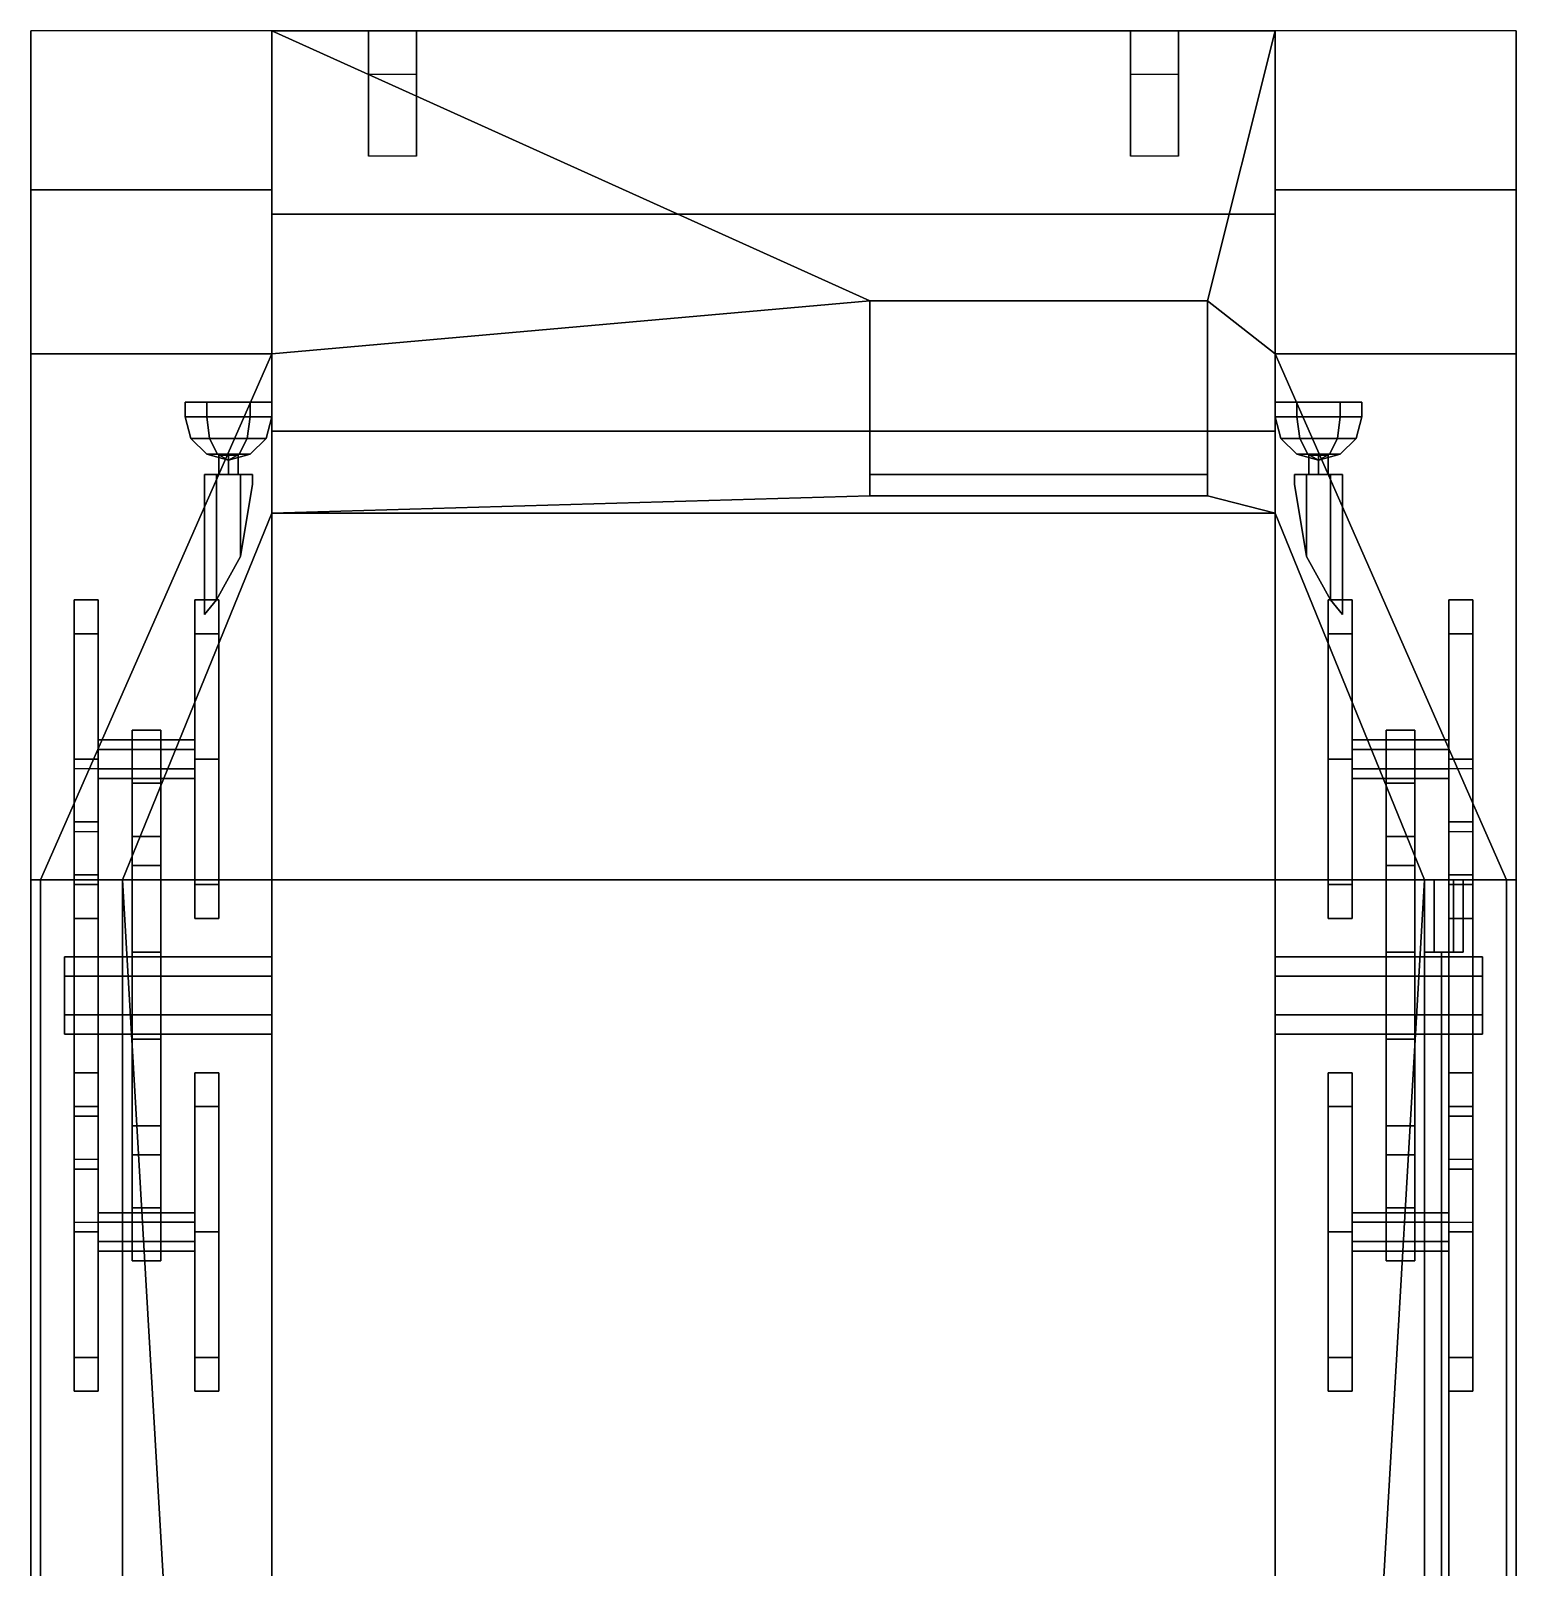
# Model space of a CAD drawing. Extents: x -1.54 to 1.54, y -3.13 to 3.24.
# Drawn here: x -1.54 to 1.54, y 0.055 to 3.24 of the extents above; entities that cross this region are included whole.
import ezdxf

# ---------------------------------------------------------------- set-up
doc = ezdxf.new("R2010")
doc.units = 0
doc.layers.get('0').update_dxf_attribs({"linetype": 'CONTINUOUS'})
doc.layers.add('BOGEY', color=5, linetype='CONTINUOUS')
doc.layers.add('MUDGUARDS', color=6, linetype='CONTINUOUS')

msp = doc.modelspace()

# ---------------------------------------------------------------- linework, layer by layer
for points in [[(-1.04, 2.86, 0.52), (-1.04, 1.48, 1.31), (-1.04, 2.57, 1.36), (-1.04, 3.24, 0.99)], [(-1.04, 3.24, 0.99), (0.2, 2.68, 1.3036), (0.9, 2.68, 1.3036), (1.04, 3.24, 0.99)], [(1.04, 3.24, 0.99), (1.04, 2.86, 0.52), (-1.04, 2.86, 0.52), (-1.04, 3.24, 0.99)], [(0.2, 2.68, 1.3036), (-1.04, 3.24, 0.99), (-1.04, 2.57, 1.36), (0.2, 2.68, 1.3036)], [(-0.84, 3.24, 0.84), (-0.84, 3.15, 0.89), (-0.74, 3.15, 0.89), (-0.74, 3.24, 0.84)], [(-0.74, 3.24, 0.67), (-0.74, 2.98, 0.67), (-0.84, 2.98, 0.67), (-0.84, 3.24, 0.67)], [(-0.74, 3.24, 0.84), (-0.74, 3.24, 0.67), (-0.84, 3.24, 0.67), (-0.84, 3.24, 0.84)], [(-0.84, 3.24, 0.67), (-0.84, 2.98, 0.67), (-0.84, 3.15, 0.89), (-0.84, 3.24, 0.84)], [(-0.74, 3.15, 0.89), (-0.74, 2.98, 0.67), (-0.74, 3.24, 0.67), (-0.74, 3.24, 0.84)], [(0.74, 3.24, 0.67), (0.74, 2.98, 0.67), (0.74, 3.15, 0.89), (0.74, 3.24, 0.84)], [(0.84, 3.24, 0.84), (0.84, 3.24, 0.67), (0.74, 3.24, 0.67), (0.74, 3.24, 0.84)], [(0.84, 3.24, 0.67), (0.84, 2.98, 0.67), (0.74, 2.98, 0.67), (0.74, 3.24, 0.67)], [(0.74, 3.24, 0.84), (0.74, 3.15, 0.89), (0.84, 3.15, 0.89), (0.84, 3.24, 0.84)], [(0.84, 3.15, 0.89), (0.84, 2.98, 0.67), (0.84, 3.24, 0.67), (0.84, 3.24, 0.84)], [(1.04, 2.57, 1.36), (1.04, 3.24, 0.99), (0.9, 2.68, 1.3036)], [(1.04, 2.57, 1.36), (1.04, 1.48, 1.31), (1.04, 2.86, 0.52), (1.04, 3.24, 0.99)], [(-1.04, 2.41, 0.4), (-1.04, 1.48, 0.4), (-1.04, 1.48, 1.31), (-1.04, 2.86, 0.52)], [(1.04, 2.86, 0.52), (1.04, 2.41, 0.4), (-1.04, 2.41, 0.4), (-1.04, 2.86, 0.52)], [(1.04, 1.48, 1.31), (1.04, 1.48, 0.4), (1.04, 2.41, 0.4), (1.04, 2.86, 0.52)], [(0.2, 2.68, 1.3036), (-1.04, 2.57, 1.36), (-1.04, 2.24, 1.55), (0.2, 2.2757, 1.53)], [(0.2, 2.68, 1.33), (0.2, 2.68, 1.3036), (0.2, 2.2757, 1.53), (0.2, 2.32, 1.53)], [(0.9, 2.32, 1.53), (0.9, 2.68, 1.33), (0.2, 2.68, 1.33), (0.2, 2.32, 1.53)], [(0.9, 2.68, 1.33), (0.9, 2.68, 1.3036), (0.2, 2.68, 1.3036), (0.2, 2.68, 1.33)], [(0.9, 2.2757, 1.53), (0.9, 2.68, 1.3036), (0.9, 2.68, 1.33), (0.9, 2.32, 1.53)], [(1.04, 2.24, 1.55), (1.04, 2.57, 1.36), (0.9, 2.68, 1.3036), (0.9, 2.2757, 1.53)], [(-1.04, 2.57, 1.36), (-1.52, 1.48, 1.31), (-1.35, 1.48, 1.55), (-1.04, 2.24, 1.55)], [(1.04, 2.24, 1.55), (1.35, 1.48, 1.55), (1.52, 1.48, 1.31), (1.04, 2.57, 1.36)], [(-1.175, 2.47, 1.5179), (-1.22, 2.47, 1.44), (-1.22, 2.44, 1.44), (-1.175, 2.44, 1.5179)], [(-1.04, 2.47, 1.44), (-1.22, 2.47, 1.44), (-1.175, 2.47, 1.5179), (-1.085, 2.47, 1.5179)], [(-1.22, 2.47, 1.44), (-1.175, 2.47, 1.3621), (-1.175, 2.44, 1.3621), (-1.22, 2.44, 1.44)], [(-1.085, 2.47, 1.3621), (-1.175, 2.47, 1.3621), (-1.22, 2.47, 1.44), (-1.04, 2.47, 1.44)], [(-1.085, 2.47, 1.5179), (-1.175, 2.47, 1.5179), (-1.175, 2.44, 1.5179), (-1.085, 2.44, 1.5179)], [(-1.175, 2.47, 1.3621), (-1.085, 2.47, 1.3621), (-1.085, 2.44, 1.3621), (-1.175, 2.44, 1.3621)], [(-1.04, 2.47, 1.44), (-1.085, 2.47, 1.5179), (-1.085, 2.44, 1.5179), (-1.04, 2.44, 1.44)], [(-1.085, 2.47, 1.3621), (-1.04, 2.47, 1.44), (-1.04, 2.44, 1.44), (-1.085, 2.44, 1.3621)], [(1.04, 2.47, 1.44), (1.22, 2.47, 1.44), (1.175, 2.47, 1.3621), (1.085, 2.47, 1.3621)], [(1.04, 2.47, 1.44), (1.085, 2.47, 1.3621), (1.085, 2.44, 1.3621), (1.04, 2.44, 1.44)], [(1.085, 2.47, 1.5179), (1.175, 2.47, 1.5179), (1.22, 2.47, 1.44), (1.04, 2.47, 1.44)], [(1.085, 2.47, 1.5179), (1.04, 2.47, 1.44), (1.04, 2.44, 1.44), (1.085, 2.44, 1.5179)], [(1.175, 2.47, 1.5179), (1.085, 2.47, 1.5179), (1.085, 2.44, 1.5179), (1.175, 2.44, 1.5179)], [(1.085, 2.47, 1.3621), (1.175, 2.47, 1.3621), (1.175, 2.44, 1.3621), (1.085, 2.44, 1.3621)], [(1.175, 2.47, 1.3621), (1.22, 2.47, 1.44), (1.22, 2.44, 1.44), (1.175, 2.44, 1.3621)], [(1.22, 2.47, 1.44), (1.175, 2.47, 1.5179), (1.175, 2.44, 1.5179), (1.22, 2.44, 1.44)], [(-1.169, 2.395, 1.5075), (-1.175, 2.44, 1.5179), (-1.22, 2.44, 1.44), (-1.2079, 2.395, 1.44)], [(-1.2079, 2.395, 1.44), (-1.22, 2.44, 1.44), (-1.175, 2.44, 1.3621), (-1.169, 2.395, 1.3725)], [(-1.091, 2.395, 1.5075), (-1.085, 2.44, 1.5179), (-1.175, 2.44, 1.5179), (-1.169, 2.395, 1.5075)], [(-1.169, 2.395, 1.3725), (-1.175, 2.44, 1.3621), (-1.085, 2.44, 1.3621), (-1.091, 2.395, 1.3725)], [(-1.0521, 2.395, 1.44), (-1.04, 2.44, 1.44), (-1.085, 2.44, 1.5179), (-1.091, 2.395, 1.5075)], [(-1.091, 2.395, 1.3725), (-1.085, 2.44, 1.3621), (-1.04, 2.44, 1.44), (-1.0521, 2.395, 1.44)], [(1.0521, 2.395, 1.44), (1.04, 2.44, 1.44), (1.085, 2.44, 1.3621), (1.091, 2.395, 1.3725)], [(1.091, 2.395, 1.5075), (1.085, 2.44, 1.5179), (1.04, 2.44, 1.44), (1.0521, 2.395, 1.44)], [(1.169, 2.395, 1.5075), (1.175, 2.44, 1.5179), (1.085, 2.44, 1.5179), (1.091, 2.395, 1.5075)], [(1.091, 2.395, 1.3725), (1.085, 2.44, 1.3621), (1.175, 2.44, 1.3621), (1.169, 2.395, 1.3725)], [(1.169, 2.395, 1.3725), (1.175, 2.44, 1.3621), (1.22, 2.44, 1.44), (1.2079, 2.395, 1.44)], [(1.2079, 2.395, 1.44), (1.22, 2.44, 1.44), (1.175, 2.44, 1.5179), (1.169, 2.395, 1.5075)], [(-1.1525, 2.3621, 1.479), (-1.169, 2.395, 1.5075), (-1.2079, 2.395, 1.44), (-1.175, 2.3621, 1.44)], [(-1.175, 2.3621, 1.44), (-1.2079, 2.395, 1.44), (-1.169, 2.395, 1.3725), (-1.1525, 2.3621, 1.401)], [(-1.1525, 2.3621, 1.401), (-1.169, 2.395, 1.3725), (-1.091, 2.395, 1.3725), (-1.1075, 2.3621, 1.401)], [(-1.1075, 2.3621, 1.479), (-1.091, 2.395, 1.5075), (-1.169, 2.395, 1.5075), (-1.1525, 2.3621, 1.479)], [(-1.085, 2.3621, 1.44), (-1.0521, 2.395, 1.44), (-1.091, 2.395, 1.5075), (-1.1075, 2.3621, 1.479)], [(-1.1075, 2.3621, 1.401), (-1.091, 2.395, 1.3725), (-1.0521, 2.395, 1.44), (-1.085, 2.3621, 1.44)], [(1.04, 2.41, 0.4), (1.04, 1.48, 0.4), (-1.04, 1.48, 0.4), (-1.04, 2.41, 0.4)], [(1.085, 2.3621, 1.44), (1.0521, 2.395, 1.44), (1.091, 2.395, 1.3725), (1.1075, 2.3621, 1.401)], [(1.1075, 2.3621, 1.479), (1.091, 2.395, 1.5075), (1.0521, 2.395, 1.44), (1.085, 2.3621, 1.44)], [(1.1525, 2.3621, 1.479), (1.169, 2.395, 1.5075), (1.091, 2.395, 1.5075), (1.1075, 2.3621, 1.479)], [(1.1075, 2.3621, 1.401), (1.091, 2.395, 1.3725), (1.169, 2.395, 1.3725), (1.1525, 2.3621, 1.401)], [(1.1525, 2.3621, 1.401), (1.169, 2.395, 1.3725), (1.2079, 2.395, 1.44), (1.175, 2.3621, 1.44)], [(1.175, 2.3621, 1.44), (1.2079, 2.395, 1.44), (1.169, 2.395, 1.5075), (1.1525, 2.3621, 1.479)], [(-1.13, 2.35, 1.44), (-1.1525, 2.3621, 1.479), (-1.175, 2.3621, 1.44), (-1.13, 2.35, 1.44)], [(-1.13, 2.35, 1.44), (-1.175, 2.3621, 1.44), (-1.1525, 2.3621, 1.401), (-1.13, 2.35, 1.44)], [(-1.13, 2.35, 1.44), (-1.1075, 2.3621, 1.479), (-1.1525, 2.3621, 1.479), (-1.13, 2.35, 1.44)], [(-1.13, 2.35, 1.44), (-1.1525, 2.3621, 1.401), (-1.1075, 2.3621, 1.401), (-1.13, 2.35, 1.44)], [(-1.13, 2.36, 1.46), (-1.15, 2.36, 1.44), (-1.15, 2.32, 1.44), (-1.13, 2.32, 1.46)], [(-1.15, 2.36, 1.44), (-1.13, 2.36, 1.42), (-1.13, 2.32, 1.42), (-1.15, 2.32, 1.44)], [(-1.13, 2.35, 1.44), (-1.085, 2.3621, 1.44), (-1.1075, 2.3621, 1.479), (-1.13, 2.35, 1.44)], [(-1.13, 2.35, 1.44), (-1.1075, 2.3621, 1.401), (-1.085, 2.3621, 1.44), (-1.13, 2.35, 1.44)], [(-1.11, 2.36, 1.44), (-1.13, 2.36, 1.46), (-1.13, 2.32, 1.46), (-1.11, 2.32, 1.44)], [(-1.13, 2.36, 1.42), (-1.11, 2.36, 1.44), (-1.11, 2.32, 1.44), (-1.13, 2.32, 1.42)], [(1.13, 2.35, 1.44), (1.085, 2.3621, 1.44), (1.1075, 2.3621, 1.401), (1.13, 2.35, 1.44)], [(1.13, 2.35, 1.44), (1.1075, 2.3621, 1.479), (1.085, 2.3621, 1.44), (1.13, 2.35, 1.44)], [(1.13, 2.35, 1.44), (1.1075, 2.3621, 1.401), (1.1525, 2.3621, 1.401), (1.13, 2.35, 1.44)], [(1.13, 2.35, 1.44), (1.1525, 2.3621, 1.479), (1.1075, 2.3621, 1.479), (1.13, 2.35, 1.44)], [(1.11, 2.36, 1.44), (1.13, 2.36, 1.42), (1.13, 2.32, 1.42), (1.11, 2.32, 1.44)], [(1.13, 2.36, 1.46), (1.11, 2.36, 1.44), (1.11, 2.32, 1.44), (1.13, 2.32, 1.46)], [(1.13, 2.35, 1.44), (1.1525, 2.3621, 1.401), (1.175, 2.3621, 1.44), (1.13, 2.35, 1.44)], [(1.13, 2.35, 1.44), (1.175, 2.3621, 1.44), (1.1525, 2.3621, 1.479), (1.13, 2.35, 1.44)], [(1.13, 2.36, 1.42), (1.15, 2.36, 1.44), (1.15, 2.32, 1.44), (1.13, 2.32, 1.42)], [(1.15, 2.36, 1.44), (1.13, 2.36, 1.46), (1.13, 2.32, 1.46), (1.15, 2.32, 1.44)], [(-1.155, 2.32, 1.4833), (-1.18, 2.32, 1.44), (-1.18, 2.03, 1.44), (-1.155, 2.06, 1.4833)], [(-1.08, 2.32, 1.44), (-1.18, 2.32, 1.44), (-1.155, 2.32, 1.4833), (-1.105, 2.32, 1.4833)], [(-1.18, 2.32, 1.44), (-1.155, 2.32, 1.3967), (-1.155, 2.06, 1.3967), (-1.18, 2.03, 1.44)], [(-1.105, 2.32, 1.3967), (-1.155, 2.32, 1.3967), (-1.18, 2.32, 1.44), (-1.08, 2.32, 1.44)], [(-1.155, 2.32, 1.3967), (-1.105, 2.32, 1.3967), (-1.105, 2.15, 1.3967), (-1.155, 2.06, 1.3967)], [(-1.105, 2.32, 1.4833), (-1.155, 2.32, 1.4833), (-1.155, 2.06, 1.4833), (-1.105, 2.15, 1.4833)], [(-1.08, 2.32, 1.44), (-1.105, 2.32, 1.4833), (-1.105, 2.15, 1.4833), (-1.08, 2.3, 1.44)], [(-1.105, 2.32, 1.3967), (-1.08, 2.32, 1.44), (-1.08, 2.3, 1.44), (-1.105, 2.15, 1.3967)], [(0.2, 2.32, 1.53), (0.2, 2.2757, 1.53), (0.9, 2.2757, 1.53), (0.9, 2.32, 1.53)], [(1.08, 2.32, 1.44), (1.105, 2.32, 1.3967), (1.105, 2.15, 1.3967), (1.08, 2.3, 1.44)], [(1.08, 2.32, 1.44), (1.18, 2.32, 1.44), (1.155, 2.32, 1.3967), (1.105, 2.32, 1.3967)], [(1.105, 2.32, 1.4833), (1.08, 2.32, 1.44), (1.08, 2.3, 1.44), (1.105, 2.15, 1.4833)], [(1.105, 2.32, 1.4833), (1.155, 2.32, 1.4833), (1.18, 2.32, 1.44), (1.08, 2.32, 1.44)], [(1.155, 2.32, 1.4833), (1.105, 2.32, 1.4833), (1.105, 2.15, 1.4833), (1.155, 2.06, 1.4833)], [(1.105, 2.32, 1.3967), (1.155, 2.32, 1.3967), (1.155, 2.06, 1.3967), (1.105, 2.15, 1.3967)], [(1.155, 2.32, 1.3967), (1.18, 2.32, 1.44), (1.18, 2.03, 1.44), (1.155, 2.06, 1.3967)], [(1.18, 2.32, 1.44), (1.155, 2.32, 1.4833), (1.155, 2.06, 1.4833), (1.18, 2.03, 1.44)], [(0.2, 2.2757, 1.53), (-1.04, 2.24, 1.55), (1.04, 2.24, 1.55), (0.9, 2.2757, 1.53)], [(-1.04, 2.24, 1.55), (-1.35, 1.48, 1.55), (1.35, 1.48, 1.55), (1.04, 2.24, 1.55)], [(-1.52, 1.48, 1.31), (-1.52, -3.03, 1.27), (-1.35, -2.07, 1.55), (-1.35, 1.48, 1.55)], [(-1.52, 1.48, 1.31), (-1.52, -3.03, 1), (-1.52, -3.03, 1.27), (-1.52, 1.48, 1.31)], [(-1.35, 1.48, 1.55), (-1.2, -1.09, 1.55), (1.2, -1.09, 1.55), (1.35, 1.48, 1.55)], [(-1.35, 1.48, 1.55), (-1.35, -2.07, 1.55), (-1.2, -2.01, 1.55), (-1.2, -1.09, 1.55)], [(-1.04, 1.48, 0.4), (-1.04, -2.26, 0.38), (-1.04, -2.76, 0.56), (-1.04, 1.48, 1.31)], [(1.04, 1.48, 0.4), (1.04, -2.26, 0.38), (-1.04, -2.26, 0.38), (-1.04, 1.48, 0.4)], [(-1.04, -2.76, 0.56), (-1.04, -3.03, 1), (-1.04, -3.03, 1), (-1.04, 1.48, 1.31)], [(1.04, -2.76, 0.56), (1.04, -2.26, 0.38), (1.04, 1.48, 0.4), (1.04, 1.48, 1.31)], [(1.04, -3.03, 1), (1.04, -3.03, 1), (1.04, -2.76, 0.56), (1.04, 1.48, 1.31)], [(1.2, -2.01, 1.55), (1.35, -2.07, 1.55), (1.35, 1.48, 1.55), (1.2, -1.09, 1.55)], [(1.35, -2.07, 1.55), (1.52, -3.03, 1.27), (1.52, 1.48, 1.31), (1.35, 1.48, 1.55)], [(1.43, 1.48, 1.54), (1.35, 1.48, 1.54), (1.37, 1.48, 1.5746), (1.41, 1.48, 1.5746)], [(1.37, 1.48, 1.5746), (1.35, 1.48, 1.54), (1.35, 1.33, 1.54), (1.37, 1.33, 1.5746)], [(1.41, 1.48, 1.5054), (1.37, 1.48, 1.5054), (1.35, 1.48, 1.54), (1.43, 1.48, 1.54)], [(1.35, 1.48, 1.54), (1.37, 1.48, 1.5054), (1.37, 1.33, 1.5054), (1.35, 1.33, 1.54)], [(1.37, 1.48, 1.5054), (1.41, 1.48, 1.5054), (1.41, 1.33, 1.5054), (1.37, 1.33, 1.5054)], [(1.41, 1.48, 1.5746), (1.37, 1.48, 1.5746), (1.37, 1.33, 1.5746), (1.41, 1.33, 1.5746)], [(1.43, 1.48, 1.54), (1.41, 1.48, 1.5746), (1.41, 1.33, 1.5746), (1.43, 1.33, 1.54)], [(1.41, 1.48, 1.5054), (1.43, 1.48, 1.54), (1.43, 1.33, 1.54), (1.41, 1.33, 1.5054)], [(1.52, -3.03, 1.27), (1.52, -3.03, 1), (1.52, 1.48, 1.31)], [(1.41, 1.33, 1.5746), (1.37, 1.33, 1.5746), (1.35, 1.33, 1.54), (1.43, 1.33, 1.54)], [(1.43, 1.33, 1.54), (1.35, 1.33, 1.54), (1.37, 1.33, 1.5054), (1.41, 1.33, 1.5054)], [(1.385, 1.33, 1.5313), (1.4, 1.33, 1.54), (1.4, -1.71, 1.54), (1.385, -1.71, 1.5313)], [(1.385, 1.33, 1.5487), (1.385, 1.33, 1.5313), (1.385, -1.71, 1.5313), (1.385, -1.71, 1.5487)], [(1.4, 1.33, 1.54), (1.385, 1.33, 1.5487), (1.385, -1.71, 1.5487), (1.4, -1.71, 1.54)]]:
    msp.add_3dface(points)
at = {"layer": 'BOGEY'}
for points in [[(-1.45, 2.06, 0.28), (-1.45, 2.06, 0.23), (-1.45, 1.99, 0.18), (-1.45, 1.99, 0.33)], [(-1.4, 1.99, 0.33), (-1.4, 2.06, 0.28), (-1.45, 2.06, 0.28), (-1.45, 1.99, 0.33)], [(-1.4, 2.06, 0.28), (-1.4, 2.06, 0.23), (-1.45, 2.06, 0.23), (-1.45, 2.06, 0.28)], [(-1.45, 1.99, 0.18), (-1.45, 2.06, 0.23), (-1.4, 2.06, 0.23), (-1.4, 1.99, 0.18)], [(-1.4, 1.99, 0.18), (-1.4, 2.06, 0.23), (-1.4, 2.06, 0.28), (-1.4, 1.99, 0.33)], [(-1.15, 1.99, 0.33), (-1.15, 2.06, 0.28), (-1.2, 2.06, 0.28), (-1.2, 1.99, 0.33)], [(-1.2, 2.06, 0.28), (-1.2, 2.06, 0.23), (-1.2, 1.99, 0.18), (-1.2, 1.99, 0.33)], [(-1.2, 1.99, 0.18), (-1.2, 2.06, 0.23), (-1.15, 2.06, 0.23), (-1.15, 1.99, 0.18)], [(-1.15, 2.06, 0.28), (-1.15, 2.06, 0.23), (-1.2, 2.06, 0.23), (-1.2, 2.06, 0.28)], [(-1.15, 1.99, 0.18), (-1.15, 2.06, 0.23), (-1.15, 2.06, 0.28), (-1.15, 1.99, 0.33)], [(1.15, 2.06, 0.28), (1.15, 2.06, 0.23), (1.15, 1.99, 0.18), (1.15, 1.99, 0.33)], [(1.2, 1.99, 0.33), (1.2, 2.06, 0.28), (1.15, 2.06, 0.28), (1.15, 1.99, 0.33)], [(1.2, 2.06, 0.28), (1.2, 2.06, 0.23), (1.15, 2.06, 0.23), (1.15, 2.06, 0.28)], [(1.15, 1.99, 0.18), (1.15, 2.06, 0.23), (1.2, 2.06, 0.23), (1.2, 1.99, 0.18)], [(1.2, 1.99, 0.18), (1.2, 2.06, 0.23), (1.2, 2.06, 0.28), (1.2, 1.99, 0.33)], [(1.45, 1.99, 0.33), (1.45, 2.06, 0.28), (1.4, 2.06, 0.28), (1.4, 1.99, 0.33)], [(1.4, 2.06, 0.28), (1.4, 2.06, 0.23), (1.4, 1.99, 0.18), (1.4, 1.99, 0.33)], [(1.4, 1.99, 0.18), (1.4, 2.06, 0.23), (1.45, 2.06, 0.23), (1.45, 1.99, 0.18)], [(1.45, 2.06, 0.28), (1.45, 2.06, 0.23), (1.4, 2.06, 0.23), (1.4, 2.06, 0.28)], [(1.45, 1.99, 0.18), (1.45, 2.06, 0.23), (1.45, 2.06, 0.28), (1.45, 1.99, 0.33)], [(-1.4, 1.73, 0.43), (-1.4, 1.99, 0.33), (-1.45, 1.99, 0.33), (-1.45, 1.73, 0.43)], [(-1.45, 1.99, 0.33), (-1.45, 1.47, 0.33), (-1.45, 1.47, 0.33), (-1.45, 1.73, 0.43)], [(-1.45, 1.99, 0.33), (-1.45, 1.99, 0.18), (-1.45, 1.47, 0.18), (-1.45, 1.47, 0.33)], [(-1.45, 1.47, 0.18), (-1.45, 1.99, 0.18), (-1.4, 1.99, 0.18), (-1.4, 1.47, 0.18)], [(-1.4, 1.47, 0.33), (-1.4, 1.47, 0.33), (-1.4, 1.99, 0.33), (-1.4, 1.73, 0.43)], [(-1.4, 1.47, 0.18), (-1.4, 1.99, 0.18), (-1.4, 1.99, 0.33), (-1.4, 1.47, 0.33)], [(-1.15, 1.73, 0.43), (-1.15, 1.99, 0.33), (-1.2, 1.99, 0.33), (-1.2, 1.73, 0.43)], [(-1.2, 1.99, 0.33), (-1.2, 1.47, 0.33), (-1.2, 1.47, 0.33), (-1.2, 1.73, 0.43)], [(-1.2, 1.99, 0.33), (-1.2, 1.99, 0.18), (-1.2, 1.47, 0.18), (-1.2, 1.47, 0.33)], [(-1.2, 1.47, 0.18), (-1.2, 1.99, 0.18), (-1.15, 1.99, 0.18), (-1.15, 1.47, 0.18)], [(-1.15, 1.47, 0.33), (-1.15, 1.47, 0.33), (-1.15, 1.99, 0.33), (-1.15, 1.73, 0.43)], [(-1.15, 1.47, 0.18), (-1.15, 1.99, 0.18), (-1.15, 1.99, 0.33), (-1.15, 1.47, 0.33)], [(1.15, 1.99, 0.33), (1.15, 1.99, 0.33), (1.15, 1.47, 0.33), (1.15, 1.73, 0.43)], [(1.2, 1.73, 0.43), (1.2, 1.99, 0.33), (1.15, 1.99, 0.33), (1.15, 1.73, 0.43)], [(1.15, 1.99, 0.18), (1.15, 1.47, 0.18), (1.15, 1.47, 0.33), (1.15, 1.99, 0.33)], [(1.2, 1.99, 0.18), (1.2, 1.47, 0.18), (1.15, 1.47, 0.18), (1.15, 1.99, 0.18)], [(1.2, 1.47, 0.33), (1.2, 1.99, 0.33), (1.2, 1.99, 0.33), (1.2, 1.73, 0.43)], [(1.2, 1.47, 0.33), (1.2, 1.47, 0.18), (1.2, 1.99, 0.18), (1.2, 1.99, 0.33)], [(1.4, 1.99, 0.33), (1.4, 1.99, 0.33), (1.4, 1.47, 0.33), (1.4, 1.73, 0.43)], [(1.45, 1.73, 0.43), (1.45, 1.99, 0.33), (1.4, 1.99, 0.33), (1.4, 1.73, 0.43)], [(1.4, 1.99, 0.18), (1.4, 1.47, 0.18), (1.4, 1.47, 0.33), (1.4, 1.99, 0.33)], [(1.45, 1.99, 0.18), (1.45, 1.47, 0.18), (1.4, 1.47, 0.18), (1.4, 1.99, 0.18)], [(1.45, 1.47, 0.33), (1.45, 1.99, 0.33), (1.45, 1.99, 0.33), (1.45, 1.73, 0.43)], [(1.45, 1.47, 0.33), (1.45, 1.47, 0.18), (1.45, 1.99, 0.18), (1.45, 1.99, 0.33)], [(-1.27, 1.79, 0.62), (-1.27, 1.79, 0.39), (-1.33, 1.79, 0.39), (-1.33, 1.79, 0.62)], [(-1.33, 1.79, 0.39), (-1.33, 1.68, 0.39), (-1.33, 1.68, 0.62), (-1.33, 1.79, 0.62)], [(-1.27, 1.57, 0.72), (-1.27, 1.79, 0.62), (-1.33, 1.79, 0.62), (-1.33, 1.57, 0.72)], [(-1.33, 1.79, 0.62), (-1.33, 0.69, 0.62), (-1.33, 0.91, 0.72), (-1.33, 1.57, 0.72)], [(-1.27, 1.68, 0.62), (-1.27, 1.68, 0.39), (-1.27, 1.79, 0.39), (-1.27, 1.79, 0.62)], [(-1.27, 0.91, 0.72), (-1.27, 0.69, 0.62), (-1.27, 1.79, 0.62), (-1.27, 1.57, 0.72)], [(1.27, 1.79, 0.62), (1.27, 1.79, 0.39), (1.27, 1.68, 0.39), (1.27, 1.68, 0.62)], [(1.33, 1.79, 0.62), (1.33, 1.79, 0.39), (1.27, 1.79, 0.39), (1.27, 1.79, 0.62)], [(1.33, 1.57, 0.72), (1.33, 1.79, 0.62), (1.27, 1.79, 0.62), (1.27, 1.57, 0.72)], [(1.27, 1.57, 0.72), (1.27, 1.79, 0.62), (1.27, 0.69, 0.62), (1.27, 0.91, 0.72)], [(1.33, 1.68, 0.39), (1.33, 1.79, 0.39), (1.33, 1.79, 0.62), (1.33, 1.68, 0.62)], [(1.33, 0.69, 0.62), (1.33, 1.79, 0.62), (1.33, 1.57, 0.72), (1.33, 0.91, 0.72)], [(-1.2, 1.77, 0.36), (-1.2, 1.75, 0.3254), (-1.4, 1.75, 0.3254), (-1.4, 1.77, 0.36)], [(-1.2, 1.75, 0.3946), (-1.2, 1.77, 0.36), (-1.4, 1.77, 0.36), (-1.4, 1.75, 0.3946)], [(1.4, 1.77, 0.36), (1.4, 1.75, 0.3254), (1.2, 1.75, 0.3254), (1.2, 1.77, 0.36)], [(1.4, 1.75, 0.3946), (1.4, 1.77, 0.36), (1.2, 1.77, 0.36), (1.2, 1.75, 0.3946)], [(-1.45, 1.73, 0.43), (-1.45, 1.47, 0.33), (-1.4, 1.47, 0.33), (-1.4, 1.73, 0.43)], [(-1.2, 1.75, 0.3254), (-1.2, 1.71, 0.3254), (-1.4, 1.71, 0.3254), (-1.4, 1.75, 0.3254)], [(-1.2, 1.71, 0.3946), (-1.2, 1.75, 0.3946), (-1.4, 1.75, 0.3946), (-1.4, 1.71, 0.3946)], [(-1.2, 1.73, 0.43), (-1.2, 1.47, 0.33), (-1.15, 1.47, 0.33), (-1.15, 1.73, 0.43)], [(1.15, 1.73, 0.43), (1.15, 1.47, 0.33), (1.2, 1.47, 0.33), (1.2, 1.73, 0.43)], [(1.4, 1.75, 0.3254), (1.4, 1.71, 0.3254), (1.2, 1.71, 0.3254), (1.2, 1.75, 0.3254)], [(1.4, 1.71, 0.3946), (1.4, 1.75, 0.3946), (1.2, 1.75, 0.3946), (1.2, 1.71, 0.3946)], [(1.4, 1.73, 0.43), (1.4, 1.47, 0.33), (1.45, 1.47, 0.33), (1.45, 1.73, 0.43)], [(-1.45, 1.71, 0.42), (-1.45, 1.58, 0.37), (-1.45, 1.49, 0.42), (-1.45, 1.6, 0.52)], [(-1.4, 1.6, 0.52), (-1.4, 1.71, 0.42), (-1.45, 1.71, 0.42), (-1.45, 1.6, 0.52)], [(-1.4, 1.49, 0.42), (-1.4, 1.58, 0.37), (-1.4, 1.71, 0.42), (-1.4, 1.6, 0.52)], [(-1.2, 1.71, 0.3254), (-1.2, 1.69, 0.36), (-1.4, 1.69, 0.36), (-1.4, 1.71, 0.3254)], [(-1.2, 1.69, 0.36), (-1.2, 1.71, 0.3946), (-1.4, 1.71, 0.3946), (-1.4, 1.69, 0.36)], [(1.4, 1.71, 0.3254), (1.4, 1.69, 0.36), (1.2, 1.69, 0.36), (1.2, 1.71, 0.3254)], [(1.4, 1.69, 0.36), (1.4, 1.71, 0.3946), (1.2, 1.71, 0.3946), (1.2, 1.69, 0.36)], [(1.45, 1.6, 0.52), (1.45, 1.71, 0.42), (1.4, 1.71, 0.42), (1.4, 1.6, 0.52)], [(1.4, 1.71, 0.42), (1.4, 1.58, 0.37), (1.4, 1.49, 0.42), (1.4, 1.6, 0.52)], [(1.45, 1.49, 0.42), (1.45, 1.58, 0.37), (1.45, 1.71, 0.42), (1.45, 1.6, 0.52)], [(-1.33, 1.68, 0.62), (-1.33, 1.68, 0.39), (-1.27, 1.68, 0.39), (-1.27, 1.68, 0.62)], [(-1.27, 1.68, 0.62), (-1.27, 0.8, 0.62), (-1.33, 0.8, 0.62), (-1.33, 1.68, 0.62)], [(1.27, 1.68, 0.62), (1.27, 1.68, 0.39), (1.33, 1.68, 0.39), (1.33, 1.68, 0.62)], [(1.27, 0.8, 0.62), (1.27, 1.68, 0.62), (1.33, 1.68, 0.62), (1.33, 0.8, 0.62)], [(-1.45, 1.6, 0.52), (-1.45, 1.49, 0.42), (-1.45, 1.49, 0.42), (-1.45, 1.49, 0.56)], [(-1.4, 1.49, 0.56), (-1.4, 1.6, 0.52), (-1.45, 1.6, 0.52), (-1.45, 1.49, 0.56)], [(-1.4, 1.49, 0.42), (-1.4, 1.49, 0.42), (-1.4, 1.6, 0.52), (-1.4, 1.49, 0.56)], [(1.4, 1.6, 0.52), (1.4, 1.49, 0.42), (1.4, 1.49, 0.42), (1.4, 1.49, 0.56)], [(1.45, 1.49, 0.56), (1.45, 1.6, 0.52), (1.4, 1.6, 0.52), (1.4, 1.49, 0.56)], [(1.45, 1.49, 0.42), (1.45, 1.49, 0.42), (1.45, 1.6, 0.52), (1.45, 1.49, 0.56)], [(-1.45, 1.49, 0.42), (-1.45, 1.58, 0.37), (-1.4, 1.58, 0.37), (-1.4, 1.49, 0.42)], [(-1.33, 1.57, 0.72), (-1.33, 1.51, 0.72), (-1.27, 1.51, 0.72), (-1.27, 1.57, 0.72)], [(1.33, 1.51, 0.72), (1.33, 1.57, 0.72), (1.27, 1.57, 0.72), (1.27, 1.51, 0.72)], [(1.4, 1.49, 0.42), (1.4, 1.58, 0.37), (1.45, 1.58, 0.37), (1.45, 1.49, 0.42)], [(-1.27, 1.33, 0.81), (-1.27, 1.51, 0.72), (-1.33, 1.51, 0.72), (-1.33, 1.33, 0.81)], [(-1.33, 1.51, 0.72), (-1.33, 0.97, 0.72), (-1.33, 1.15, 0.81), (-1.33, 1.33, 0.81)], [(-1.27, 1.15, 0.81), (-1.27, 0.97, 0.72), (-1.27, 1.51, 0.72), (-1.27, 1.33, 0.81)], [(1.27, 1.33, 0.81), (1.27, 1.51, 0.72), (1.27, 0.97, 0.72), (1.27, 1.15, 0.81)], [(1.33, 1.33, 0.81), (1.33, 1.51, 0.72), (1.27, 1.51, 0.72), (1.27, 1.33, 0.81)], [(1.33, 0.97, 0.72), (1.33, 1.51, 0.72), (1.33, 1.33, 0.81), (1.33, 1.15, 0.81)], [(-1.45, 0.99, 0.42), (-1.45, 1.49, 0.42), (-1.4, 1.49, 0.42), (-1.4, 0.99, 0.42)], [(-1.45, 1.49, 0.56), (-1.45, 1.49, 0.42), (-1.45, 0.99, 0.42), (-1.45, 0.99, 0.56)], [(-1.4, 0.99, 0.56), (-1.4, 1.49, 0.56), (-1.45, 1.49, 0.56), (-1.45, 0.99, 0.56)], [(-1.45, 1.47, 0.33), (-1.45, 1.4, 0.28), (-1.4, 1.4, 0.28), (-1.4, 1.47, 0.33)], [(-1.45, 1.47, 0.18), (-1.45, 1.4, 0.23), (-1.45, 1.4, 0.28), (-1.45, 1.47, 0.33)], [(-1.4, 1.47, 0.18), (-1.4, 1.4, 0.23), (-1.45, 1.4, 0.23), (-1.45, 1.47, 0.18)], [(-1.4, 0.99, 0.42), (-1.4, 1.49, 0.42), (-1.4, 1.49, 0.56), (-1.4, 0.99, 0.56)], [(-1.4, 1.4, 0.28), (-1.4, 1.4, 0.23), (-1.4, 1.47, 0.18), (-1.4, 1.47, 0.33)], [(-1.2, 1.47, 0.33), (-1.2, 1.4, 0.28), (-1.15, 1.4, 0.28), (-1.15, 1.47, 0.33)], [(-1.2, 1.47, 0.18), (-1.2, 1.4, 0.23), (-1.2, 1.4, 0.28), (-1.2, 1.47, 0.33)], [(-1.15, 1.47, 0.18), (-1.15, 1.4, 0.23), (-1.2, 1.4, 0.23), (-1.2, 1.47, 0.18)], [(-1.15, 1.4, 0.28), (-1.15, 1.4, 0.23), (-1.15, 1.47, 0.18), (-1.15, 1.47, 0.33)], [(1.15, 1.47, 0.18), (1.15, 1.4, 0.23), (1.15, 1.4, 0.28), (1.15, 1.47, 0.33)], [(1.15, 1.47, 0.33), (1.15, 1.4, 0.28), (1.2, 1.4, 0.28), (1.2, 1.47, 0.33)], [(1.2, 1.47, 0.18), (1.2, 1.4, 0.23), (1.15, 1.4, 0.23), (1.15, 1.47, 0.18)], [(1.2, 1.4, 0.28), (1.2, 1.4, 0.23), (1.2, 1.47, 0.18), (1.2, 1.47, 0.33)], [(1.45, 1.49, 0.42), (1.45, 0.99, 0.42), (1.4, 0.99, 0.42), (1.4, 1.49, 0.42)], [(1.4, 1.49, 0.42), (1.4, 0.99, 0.42), (1.4, 0.99, 0.56), (1.4, 1.49, 0.56)], [(1.4, 1.49, 0.56), (1.4, 0.99, 0.56), (1.45, 0.99, 0.56), (1.45, 1.49, 0.56)], [(1.4, 1.47, 0.33), (1.4, 1.4, 0.28), (1.45, 1.4, 0.28), (1.45, 1.47, 0.33)], [(1.4, 1.47, 0.18), (1.4, 1.4, 0.23), (1.4, 1.4, 0.28), (1.4, 1.47, 0.33)], [(1.45, 1.47, 0.18), (1.45, 1.4, 0.23), (1.4, 1.4, 0.23), (1.4, 1.47, 0.18)], [(1.45, 0.99, 0.56), (1.45, 0.99, 0.42), (1.45, 1.49, 0.42), (1.45, 1.49, 0.56)], [(1.45, 1.4, 0.28), (1.45, 1.4, 0.23), (1.45, 1.47, 0.18), (1.45, 1.47, 0.33)], [(-1.45, 1.4, 0.28), (-1.45, 1.4, 0.23), (-1.4, 1.4, 0.23), (-1.4, 1.4, 0.28)], [(-1.2, 1.4, 0.28), (-1.2, 1.4, 0.23), (-1.15, 1.4, 0.23), (-1.15, 1.4, 0.28)], [(1.15, 1.4, 0.28), (1.15, 1.4, 0.23), (1.2, 1.4, 0.23), (1.2, 1.4, 0.28)], [(1.4, 1.4, 0.28), (1.4, 1.4, 0.23), (1.45, 1.4, 0.23), (1.45, 1.4, 0.28)], [(-1.47, 1.16, 0.52), (-1.47, 1.32, 0.52), (-1.47, 1.28, 0.4507), (-1.47, 1.2, 0.4507)], [(-1.04, 1.32, 0.52), (-1.04, 1.28, 0.4507), (-1.47, 1.28, 0.4507), (-1.47, 1.32, 0.52)], [(-1.47, 1.2, 0.5893), (-1.47, 1.28, 0.5893), (-1.47, 1.32, 0.52), (-1.47, 1.16, 0.52)], [(-1.04, 1.28, 0.5893), (-1.04, 1.32, 0.52), (-1.47, 1.32, 0.52), (-1.47, 1.28, 0.5893)], [(-1.33, 1.33, 0.81), (-1.33, 1.15, 0.81), (-1.27, 1.15, 0.81), (-1.27, 1.33, 0.81)], [(1.04, 1.28, 0.4507), (1.04, 1.32, 0.52), (1.47, 1.32, 0.52), (1.47, 1.28, 0.4507)], [(1.04, 1.32, 0.52), (1.04, 1.28, 0.5893), (1.47, 1.28, 0.5893), (1.47, 1.32, 0.52)], [(1.33, 1.15, 0.81), (1.33, 1.33, 0.81), (1.27, 1.33, 0.81), (1.27, 1.15, 0.81)], [(1.47, 1.32, 0.52), (1.47, 1.16, 0.52), (1.47, 1.2, 0.4507), (1.47, 1.28, 0.4507)], [(1.47, 1.28, 0.5893), (1.47, 1.2, 0.5893), (1.47, 1.16, 0.52), (1.47, 1.32, 0.52)], [(-1.04, 1.28, 0.4507), (-1.04, 1.2, 0.4507), (-1.47, 1.2, 0.4507), (-1.47, 1.28, 0.4507)], [(-1.04, 1.2, 0.5893), (-1.04, 1.28, 0.5893), (-1.47, 1.28, 0.5893), (-1.47, 1.2, 0.5893)], [(1.04, 1.2, 0.4507), (1.04, 1.28, 0.4507), (1.47, 1.28, 0.4507), (1.47, 1.2, 0.4507)], [(1.04, 1.28, 0.5893), (1.04, 1.2, 0.5893), (1.47, 1.2, 0.5893), (1.47, 1.28, 0.5893)], [(-1.04, 1.2, 0.4507), (-1.04, 1.16, 0.52), (-1.47, 1.16, 0.52), (-1.47, 1.2, 0.4507)], [(-1.04, 1.16, 0.52), (-1.04, 1.2, 0.5893), (-1.47, 1.2, 0.5893), (-1.47, 1.16, 0.52)], [(1.04, 1.16, 0.52), (1.04, 1.2, 0.4507), (1.47, 1.2, 0.4507), (1.47, 1.16, 0.52)], [(1.04, 1.2, 0.5893), (1.04, 1.16, 0.52), (1.47, 1.16, 0.52), (1.47, 1.2, 0.5893)], [(-1.33, 1.15, 0.81), (-1.33, 0.97, 0.72), (-1.27, 0.97, 0.72), (-1.27, 1.15, 0.81)], [(1.27, 1.15, 0.81), (1.27, 0.97, 0.72), (1.33, 0.97, 0.72), (1.33, 1.15, 0.81)], [(-1.45, 1.08, 0.28), (-1.45, 1.08, 0.23), (-1.45, 1.01, 0.18), (-1.45, 1.01, 0.33)], [(-1.4, 1.01, 0.33), (-1.4, 1.08, 0.28), (-1.45, 1.08, 0.28), (-1.45, 1.01, 0.33)], [(-1.4, 1.08, 0.28), (-1.4, 1.08, 0.23), (-1.45, 1.08, 0.23), (-1.45, 1.08, 0.28)], [(-1.45, 1.01, 0.18), (-1.45, 1.08, 0.23), (-1.4, 1.08, 0.23), (-1.4, 1.01, 0.18)], [(-1.4, 1.01, 0.18), (-1.4, 1.08, 0.23), (-1.4, 1.08, 0.28), (-1.4, 1.01, 0.33)], [(-1.15, 1.01, 0.33), (-1.15, 1.08, 0.28), (-1.2, 1.08, 0.28), (-1.2, 1.01, 0.33)], [(-1.2, 1.08, 0.28), (-1.2, 1.08, 0.23), (-1.2, 1.01, 0.18), (-1.2, 1.01, 0.33)], [(-1.2, 1.01, 0.18), (-1.2, 1.08, 0.23), (-1.15, 1.08, 0.23), (-1.15, 1.01, 0.18)], [(-1.15, 1.08, 0.28), (-1.15, 1.08, 0.23), (-1.2, 1.08, 0.23), (-1.2, 1.08, 0.28)], [(-1.15, 1.01, 0.18), (-1.15, 1.08, 0.23), (-1.15, 1.08, 0.28), (-1.15, 1.01, 0.33)], [(1.2, 1.01, 0.33), (1.2, 1.08, 0.28), (1.15, 1.08, 0.28), (1.15, 1.01, 0.33)], [(1.15, 1.08, 0.28), (1.15, 1.08, 0.23), (1.15, 1.01, 0.18), (1.15, 1.01, 0.33)], [(1.15, 1.01, 0.18), (1.15, 1.08, 0.23), (1.2, 1.08, 0.23), (1.2, 1.01, 0.18)], [(1.2, 1.08, 0.28), (1.2, 1.08, 0.23), (1.15, 1.08, 0.23), (1.15, 1.08, 0.28)], [(1.2, 1.01, 0.18), (1.2, 1.08, 0.23), (1.2, 1.08, 0.28), (1.2, 1.01, 0.33)], [(1.4, 1.08, 0.28), (1.4, 1.08, 0.23), (1.4, 1.01, 0.18), (1.4, 1.01, 0.33)], [(1.45, 1.01, 0.33), (1.45, 1.08, 0.28), (1.4, 1.08, 0.28), (1.4, 1.01, 0.33)], [(1.45, 1.08, 0.28), (1.45, 1.08, 0.23), (1.4, 1.08, 0.23), (1.4, 1.08, 0.28)], [(1.4, 1.01, 0.18), (1.4, 1.08, 0.23), (1.45, 1.08, 0.23), (1.45, 1.01, 0.18)], [(1.45, 1.01, 0.18), (1.45, 1.08, 0.23), (1.45, 1.08, 0.28), (1.45, 1.01, 0.33)], [(-1.45, 1.01, 0.33), (-1.45, 0.49, 0.33), (-1.45, 0.49, 0.33), (-1.45, 0.75, 0.43)], [(-1.4, 0.75, 0.43), (-1.4, 1.01, 0.33), (-1.45, 1.01, 0.33), (-1.45, 0.75, 0.43)], [(-1.45, 1.01, 0.33), (-1.45, 1.01, 0.18), (-1.45, 0.49, 0.18), (-1.45, 0.49, 0.33)], [(-1.45, 0.49, 0.18), (-1.45, 1.01, 0.18), (-1.4, 1.01, 0.18), (-1.4, 0.49, 0.18)], [(-1.45, 0.99, 0.42), (-1.45, 0.9, 0.37), (-1.45, 0.77, 0.42), (-1.45, 0.88, 0.52)], [(-1.4, 0.99, 0.42), (-1.4, 0.9, 0.37), (-1.45, 0.9, 0.37), (-1.45, 0.99, 0.42)], [(-1.45, 0.99, 0.42), (-1.45, 0.99, 0.42), (-1.45, 0.88, 0.52), (-1.45, 0.99, 0.56)], [(-1.45, 0.99, 0.56), (-1.45, 0.88, 0.52), (-1.4, 0.88, 0.52), (-1.4, 0.99, 0.56)], [(-1.4, 0.49, 0.33), (-1.4, 0.49, 0.33), (-1.4, 1.01, 0.33), (-1.4, 0.75, 0.43)], [(-1.4, 0.49, 0.18), (-1.4, 1.01, 0.18), (-1.4, 1.01, 0.33), (-1.4, 0.49, 0.33)], [(-1.4, 0.77, 0.42), (-1.4, 0.9, 0.37), (-1.4, 0.99, 0.42), (-1.4, 0.88, 0.52)], [(-1.4, 0.88, 0.52), (-1.4, 0.99, 0.42), (-1.4, 0.99, 0.42), (-1.4, 0.99, 0.56)], [(-1.15, 0.75, 0.43), (-1.15, 1.01, 0.33), (-1.2, 1.01, 0.33), (-1.2, 0.75, 0.43)], [(-1.2, 1.01, 0.33), (-1.2, 0.49, 0.33), (-1.2, 0.49, 0.33), (-1.2, 0.75, 0.43)], [(-1.2, 1.01, 0.33), (-1.2, 1.01, 0.18), (-1.2, 0.49, 0.18), (-1.2, 0.49, 0.33)], [(-1.2, 0.49, 0.18), (-1.2, 1.01, 0.18), (-1.15, 1.01, 0.18), (-1.15, 0.49, 0.18)], [(-1.15, 0.49, 0.33), (-1.15, 0.49, 0.33), (-1.15, 1.01, 0.33), (-1.15, 0.75, 0.43)], [(-1.15, 0.49, 0.18), (-1.15, 1.01, 0.18), (-1.15, 1.01, 0.33), (-1.15, 0.49, 0.33)], [(1.2, 0.75, 0.43), (1.2, 1.01, 0.33), (1.15, 1.01, 0.33), (1.15, 0.75, 0.43)], [(1.15, 1.01, 0.33), (1.15, 1.01, 0.33), (1.15, 0.49, 0.33), (1.15, 0.75, 0.43)], [(1.15, 1.01, 0.18), (1.15, 0.49, 0.18), (1.15, 0.49, 0.33), (1.15, 1.01, 0.33)], [(1.2, 1.01, 0.18), (1.2, 0.49, 0.18), (1.15, 0.49, 0.18), (1.15, 1.01, 0.18)], [(1.2, 0.49, 0.33), (1.2, 1.01, 0.33), (1.2, 1.01, 0.33), (1.2, 0.75, 0.43)], [(1.2, 0.49, 0.33), (1.2, 0.49, 0.18), (1.2, 1.01, 0.18), (1.2, 1.01, 0.33)], [(1.4, 1.01, 0.33), (1.4, 1.01, 0.33), (1.4, 0.49, 0.33), (1.4, 0.75, 0.43)], [(1.45, 0.75, 0.43), (1.45, 1.01, 0.33), (1.4, 1.01, 0.33), (1.4, 0.75, 0.43)], [(1.4, 1.01, 0.18), (1.4, 0.49, 0.18), (1.4, 0.49, 0.33), (1.4, 1.01, 0.33)], [(1.45, 1.01, 0.18), (1.45, 0.49, 0.18), (1.4, 0.49, 0.18), (1.4, 1.01, 0.18)], [(1.4, 0.99, 0.42), (1.4, 0.9, 0.37), (1.4, 0.77, 0.42), (1.4, 0.88, 0.52)], [(1.45, 0.99, 0.42), (1.45, 0.9, 0.37), (1.4, 0.9, 0.37), (1.4, 0.99, 0.42)], [(1.4, 0.99, 0.42), (1.4, 0.99, 0.42), (1.4, 0.88, 0.52), (1.4, 0.99, 0.56)], [(1.4, 0.99, 0.56), (1.4, 0.88, 0.52), (1.45, 0.88, 0.52), (1.45, 0.99, 0.56)], [(1.45, 0.49, 0.33), (1.45, 1.01, 0.33), (1.45, 1.01, 0.33), (1.45, 0.75, 0.43)], [(1.45, 0.49, 0.33), (1.45, 0.49, 0.18), (1.45, 1.01, 0.18), (1.45, 1.01, 0.33)], [(1.45, 0.77, 0.42), (1.45, 0.9, 0.37), (1.45, 0.99, 0.42), (1.45, 0.88, 0.52)], [(1.45, 0.88, 0.52), (1.45, 0.99, 0.42), (1.45, 0.99, 0.42), (1.45, 0.99, 0.56)], [(-1.33, 0.97, 0.72), (-1.33, 0.91, 0.72), (-1.27, 0.91, 0.72), (-1.27, 0.97, 0.72)], [(1.33, 0.91, 0.72), (1.33, 0.97, 0.72), (1.27, 0.97, 0.72), (1.27, 0.91, 0.72)], [(-1.33, 0.91, 0.72), (-1.33, 0.69, 0.62), (-1.27, 0.69, 0.62), (-1.27, 0.91, 0.72)], [(1.27, 0.91, 0.72), (1.27, 0.69, 0.62), (1.33, 0.69, 0.62), (1.33, 0.91, 0.72)], [(-1.45, 0.88, 0.52), (-1.45, 0.77, 0.42), (-1.4, 0.77, 0.42), (-1.4, 0.88, 0.52)], [(1.4, 0.88, 0.52), (1.4, 0.77, 0.42), (1.45, 0.77, 0.42), (1.45, 0.88, 0.52)], [(-1.27, 0.8, 0.62), (-1.27, 0.8, 0.39), (-1.33, 0.8, 0.39), (-1.33, 0.8, 0.62)], [(-1.33, 0.8, 0.39), (-1.33, 0.69, 0.39), (-1.33, 0.69, 0.62), (-1.33, 0.8, 0.62)], [(-1.27, 0.69, 0.62), (-1.27, 0.69, 0.39), (-1.27, 0.8, 0.39), (-1.27, 0.8, 0.62)], [(1.33, 0.8, 0.62), (1.33, 0.8, 0.39), (1.27, 0.8, 0.39), (1.27, 0.8, 0.62)], [(1.27, 0.8, 0.62), (1.27, 0.8, 0.39), (1.27, 0.69, 0.39), (1.27, 0.69, 0.62)], [(1.33, 0.69, 0.39), (1.33, 0.8, 0.39), (1.33, 0.8, 0.62), (1.33, 0.69, 0.62)], [(-1.2, 0.77, 0.3946), (-1.2, 0.79, 0.36), (-1.4, 0.79, 0.36), (-1.4, 0.77, 0.3946)], [(-1.2, 0.79, 0.36), (-1.2, 0.77, 0.3254), (-1.4, 0.77, 0.3254), (-1.4, 0.79, 0.36)], [(-1.2, 0.73, 0.3946), (-1.2, 0.77, 0.3946), (-1.4, 0.77, 0.3946), (-1.4, 0.73, 0.3946)], [(-1.2, 0.77, 0.3254), (-1.2, 0.73, 0.3254), (-1.4, 0.73, 0.3254), (-1.4, 0.77, 0.3254)], [(1.4, 0.77, 0.3946), (1.4, 0.79, 0.36), (1.2, 0.79, 0.36), (1.2, 0.77, 0.3946)], [(1.4, 0.79, 0.36), (1.4, 0.77, 0.3254), (1.2, 0.77, 0.3254), (1.2, 0.79, 0.36)], [(1.4, 0.73, 0.3946), (1.4, 0.77, 0.3946), (1.2, 0.77, 0.3946), (1.2, 0.73, 0.3946)], [(1.4, 0.77, 0.3254), (1.4, 0.73, 0.3254), (1.2, 0.73, 0.3254), (1.2, 0.77, 0.3254)], [(-1.45, 0.75, 0.43), (-1.45, 0.49, 0.33), (-1.4, 0.49, 0.33), (-1.4, 0.75, 0.43)], [(-1.2, 0.75, 0.43), (-1.2, 0.49, 0.33), (-1.15, 0.49, 0.33), (-1.15, 0.75, 0.43)], [(1.15, 0.75, 0.43), (1.15, 0.49, 0.33), (1.2, 0.49, 0.33), (1.2, 0.75, 0.43)], [(1.4, 0.75, 0.43), (1.4, 0.49, 0.33), (1.45, 0.49, 0.33), (1.45, 0.75, 0.43)], [(-1.2, 0.71, 0.36), (-1.2, 0.73, 0.3946), (-1.4, 0.73, 0.3946), (-1.4, 0.71, 0.36)], [(-1.2, 0.73, 0.3254), (-1.2, 0.71, 0.36), (-1.4, 0.71, 0.36), (-1.4, 0.73, 0.3254)], [(1.4, 0.71, 0.36), (1.4, 0.73, 0.3946), (1.2, 0.73, 0.3946), (1.2, 0.71, 0.36)], [(1.4, 0.73, 0.3254), (1.4, 0.71, 0.36), (1.2, 0.71, 0.36), (1.2, 0.73, 0.3254)], [(-1.33, 0.69, 0.62), (-1.33, 0.69, 0.39), (-1.27, 0.69, 0.39), (-1.27, 0.69, 0.62)], [(1.27, 0.69, 0.62), (1.27, 0.69, 0.39), (1.33, 0.69, 0.39), (1.33, 0.69, 0.62)], [(-1.45, 0.49, 0.18), (-1.45, 0.42, 0.23), (-1.45, 0.42, 0.28), (-1.45, 0.49, 0.33)], [(-1.45, 0.49, 0.33), (-1.45, 0.42, 0.28), (-1.4, 0.42, 0.28), (-1.4, 0.49, 0.33)], [(-1.4, 0.49, 0.18), (-1.4, 0.42, 0.23), (-1.45, 0.42, 0.23), (-1.45, 0.49, 0.18)], [(-1.4, 0.42, 0.28), (-1.4, 0.42, 0.23), (-1.4, 0.49, 0.18), (-1.4, 0.49, 0.33)], [(-1.2, 0.49, 0.33), (-1.2, 0.42, 0.28), (-1.15, 0.42, 0.28), (-1.15, 0.49, 0.33)], [(-1.2, 0.49, 0.18), (-1.2, 0.42, 0.23), (-1.2, 0.42, 0.28), (-1.2, 0.49, 0.33)], [(-1.15, 0.49, 0.18), (-1.15, 0.42, 0.23), (-1.2, 0.42, 0.23), (-1.2, 0.49, 0.18)], [(-1.15, 0.42, 0.28), (-1.15, 0.42, 0.23), (-1.15, 0.49, 0.18), (-1.15, 0.49, 0.33)], [(1.15, 0.49, 0.33), (1.15, 0.42, 0.28), (1.2, 0.42, 0.28), (1.2, 0.49, 0.33)], [(1.15, 0.49, 0.18), (1.15, 0.42, 0.23), (1.15, 0.42, 0.28), (1.15, 0.49, 0.33)], [(1.2, 0.49, 0.18), (1.2, 0.42, 0.23), (1.15, 0.42, 0.23), (1.15, 0.49, 0.18)], [(1.2, 0.42, 0.28), (1.2, 0.42, 0.23), (1.2, 0.49, 0.18), (1.2, 0.49, 0.33)], [(1.4, 0.49, 0.18), (1.4, 0.42, 0.23), (1.4, 0.42, 0.28), (1.4, 0.49, 0.33)], [(1.4, 0.49, 0.33), (1.4, 0.42, 0.28), (1.45, 0.42, 0.28), (1.45, 0.49, 0.33)], [(1.45, 0.49, 0.18), (1.45, 0.42, 0.23), (1.4, 0.42, 0.23), (1.4, 0.49, 0.18)], [(1.45, 0.42, 0.28), (1.45, 0.42, 0.23), (1.45, 0.49, 0.18), (1.45, 0.49, 0.33)], [(-1.45, 0.42, 0.28), (-1.45, 0.42, 0.23), (-1.4, 0.42, 0.23), (-1.4, 0.42, 0.28)], [(-1.2, 0.42, 0.28), (-1.2, 0.42, 0.23), (-1.15, 0.42, 0.23), (-1.15, 0.42, 0.28)], [(1.15, 0.42, 0.28), (1.15, 0.42, 0.23), (1.2, 0.42, 0.23), (1.2, 0.42, 0.28)], [(1.4, 0.42, 0.28), (1.4, 0.42, 0.23), (1.45, 0.42, 0.23), (1.45, 0.42, 0.28)]]:
    msp.add_3dface(points, dxfattribs=at)
at = {"layer": 'MUDGUARDS'}
for points in [[(-1.54, 2.91, 1.36), (-1.54, 2.57, 1.36), (-1.54, 2.82, 0.92), (-1.54, 3.24, 1.17)], [(-1.54, 3.24, 1.17), (-1.54, 2.91, 1.36), (-1.04, 2.91, 1.36), (-1.04, 3.24, 1.17)], [(-1.04, 3.24, 0.99), (-1.04, 2.57, 1.36), (-1.04, 2.91, 1.36), (-1.04, 3.24, 1.17)], [(1.04, 3.24, 1.17), (1.04, 2.91, 1.36), (1.54, 2.91, 1.36), (1.54, 3.24, 1.17)], [(1.04, 3.24, 0.99), (1.04, 2.57, 1.36), (1.04, 2.91, 1.36), (1.04, 3.24, 1.17)], [(1.54, 2.91, 1.36), (1.54, 2.57, 1.36), (1.54, 2.82, 0.92), (1.54, 3.24, 1.17)], [(-1.54, 2.91, 1.36), (-1.54, 2.57, 1.36), (-1.04, 2.57, 1.36), (-1.04, 2.91, 1.36)], [(1.04, 2.91, 1.36), (1.04, 2.57, 1.36), (1.54, 2.57, 1.36), (1.54, 2.91, 1.36)], [(-1.54, 1.48, 1.31), (-1.54, -2.74, 0.7), (-1.54, 2.82, 0.92), (-1.54, 2.57, 1.36)], [(1.54, 1.48, 1.31), (1.54, -2.74, 0.7), (1.54, 2.82, 0.92), (1.54, 2.57, 1.36)], [(-1.54, 2.57, 1.36), (-1.54, 1.48, 1.31), (-1.52, 1.48, 1.31), (-1.04, 2.57, 1.36)], [(1.04, 2.57, 1.36), (1.52, 1.48, 1.31), (1.54, 1.48, 1.31), (1.54, 2.57, 1.36)], [(-1.54, -3.03, 1), (-1.54, -3.09, 0.95), (-1.54, -2.74, 0.7), (-1.54, 1.48, 1.31)], [(-1.54, 1.48, 1.31), (-1.54, -3.03, 1), (-1.52, -3.03, 1), (-1.52, 1.48, 1.31)], [(1.52, 1.48, 1.31), (1.52, -3.03, 1), (1.54, -3.03, 1), (1.54, 1.48, 1.31)], [(1.54, -3.03, 1), (1.54, -3.09, 0.95), (1.54, -2.74, 0.7), (1.54, 1.48, 1.31)]]:
    msp.add_3dface(points, dxfattribs=at)

doc.saveas('drawing.dxf')
